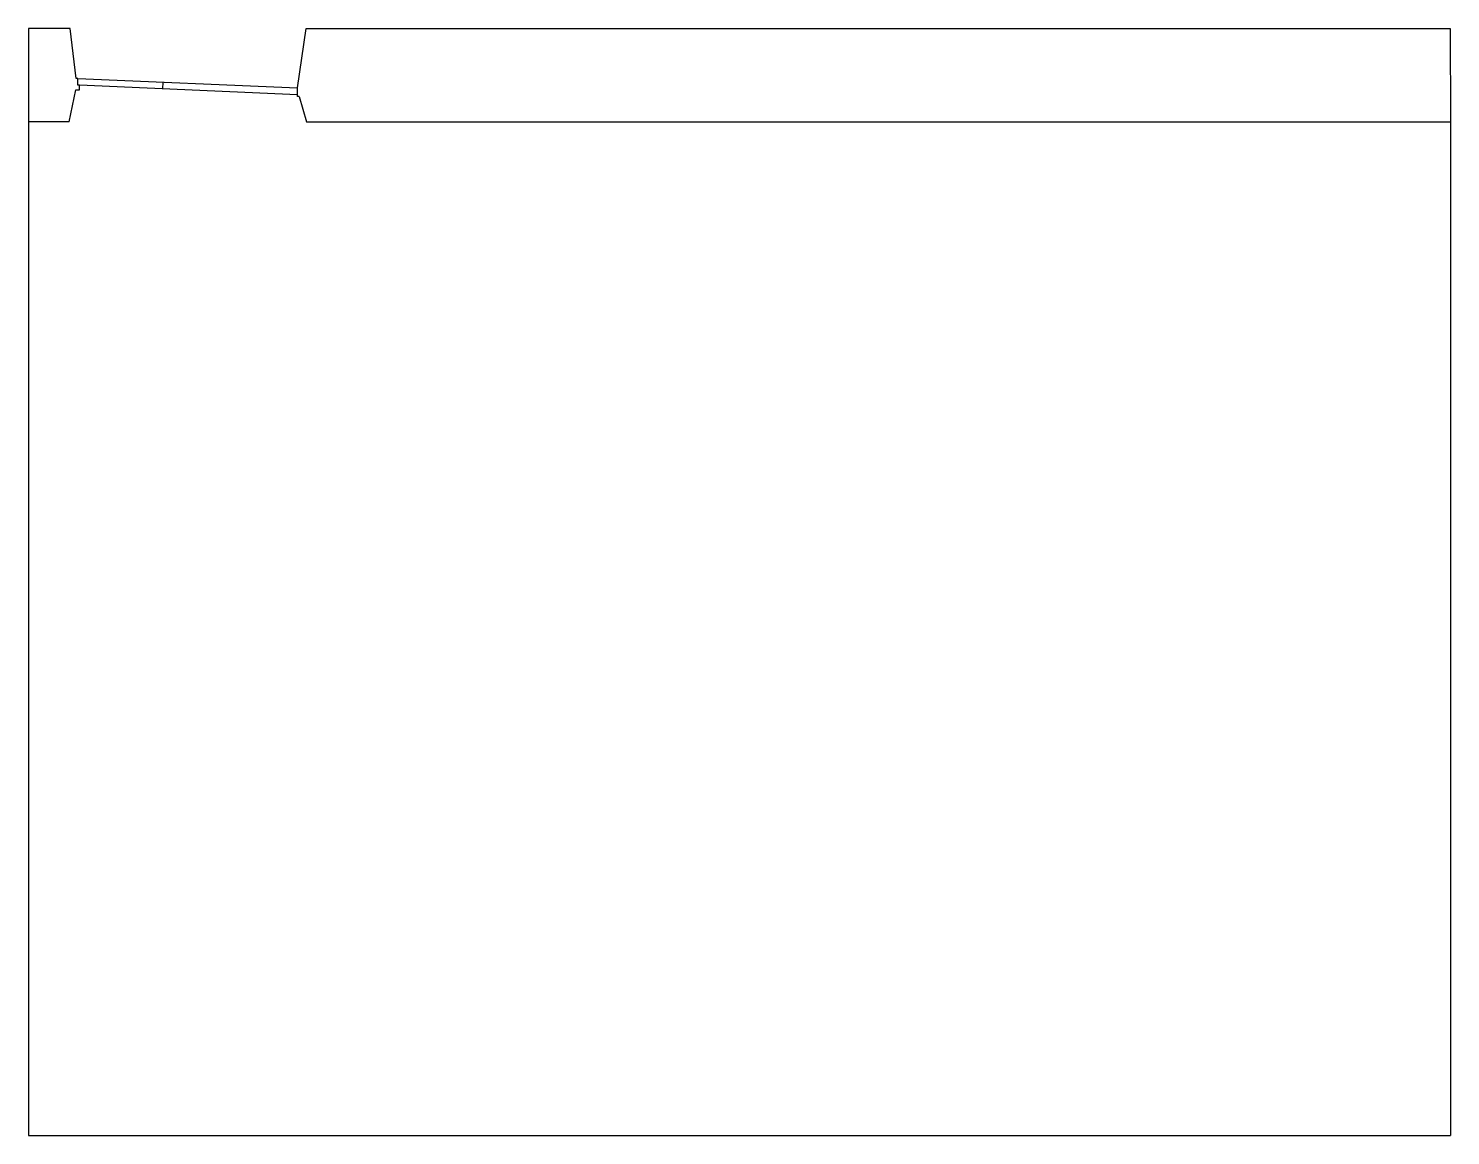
# Model space of a CAD drawing. Header units: millimetres. Extents: x 2500 to 10814, y -926 to 5546.
import ezdxf

# ---------------------------------------------------------------- set-up
doc = ezdxf.new("R2010")
doc.units = ezdxf.units.MM

msp = doc.modelspace()

# ---------------------------------------------------------------- linework, layer by layer
for p, q in [((2743, 5546.4), (2500, 5546.4)), ((2500, 5546.4), (2500, 5000)), ((2778.9, 5254.6), (2743, 5546.4)), ((4073.2, 5198.4), (4123.8, 5545.9)), ((4123.8, 5545.9), (4123.9, 5546.4)), ((4123.8, 5545.9), (10811.8, 5545.9)), ((4123.9, 5546.4), (4123.9, 5546.4)), ((10811.8, 5545.9), (10814.1, 5000)), ((2788.9, 5254.6), (2778.9, 5254.6)), ((2788.9, 5214.6), (2788.9, 5254.6)), ((2788.9, 5254.6), (4073.2, 5198.4)), ((2738, 5000), (2776.6, 5188.1)), ((2776.6, 5188.1), (2798.9, 5188.1)), ((2798.9, 5214.6), (2788.9, 5214.6)), ((2798.9, 5188.1), (2798.9, 5214.6)), ((4073.2, 5158.4), (2798.9, 5214.6)), ((3286.4, 5232.8), (3284.5, 5193.4)), ((3284.5, 5193.4), (3284.5, 5193.2)), ((4073.2, 5158.4), (4073.2, 5198.4)), ((4073.2, 5148.4), (4073.2, 5158.4)), ((4083.2, 5148.4), (4073.2, 5148.4)), ((4083.2, 5148.4), (4126.1, 5000)), ((2738, 5000), (2500, 5000)), ((2500, 5000), (2500, -926)), ((4126.1, 5000), (4126.1, 5000)), ((4126.1, 5000), (10814.1, 5000)), ((10814.1, 5000), (10814.1, -926)), ((2500, -926), (3210, -926)), ((3210, -926), (10814.1, -926))]:
    msp.add_line(p, q)

doc.saveas('drawing.dxf')
